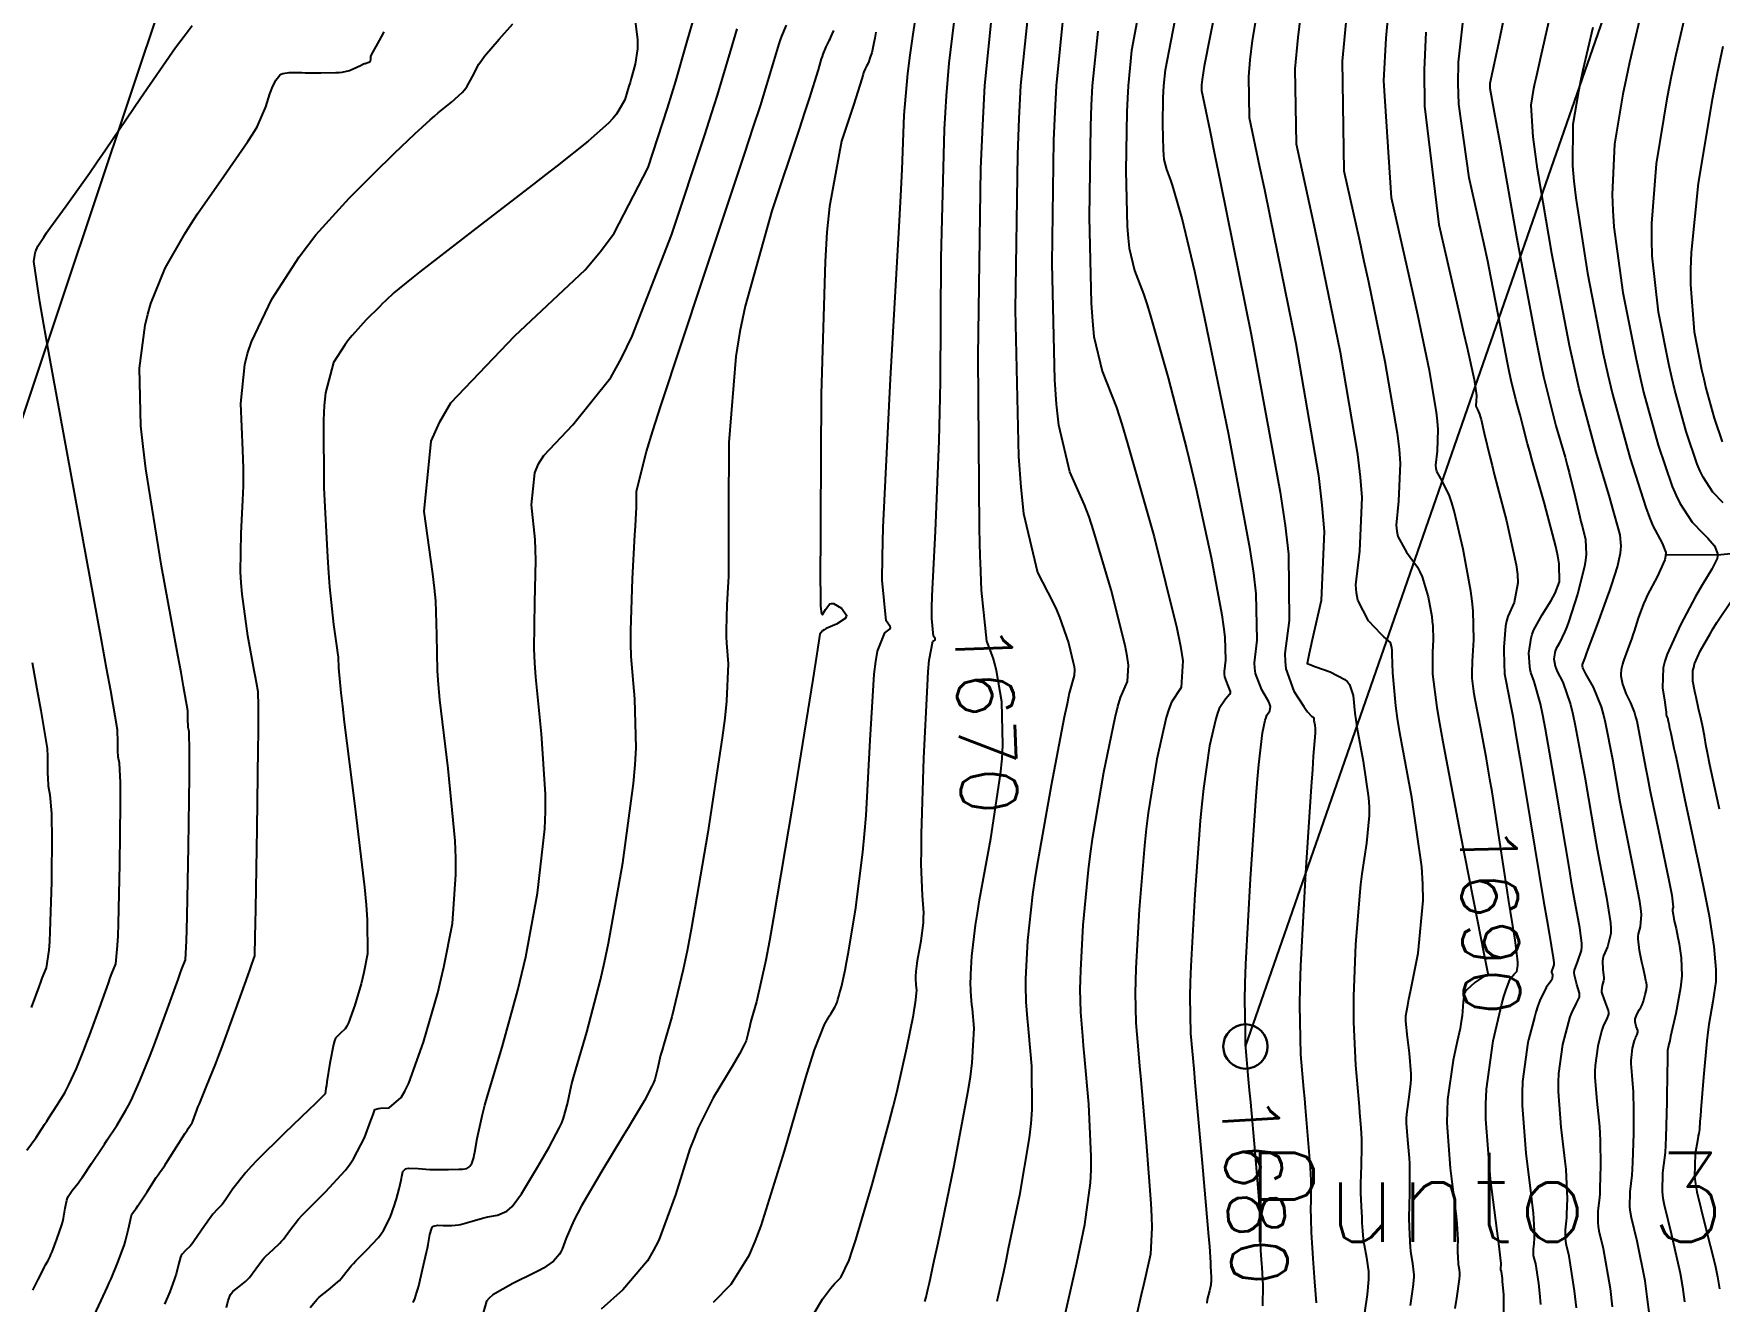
# Model space of a CAD drawing. Header units: metres. Extents: x 837475 to 838479, y 1189012 to 1191015.
# Drawn here: x 837641.9 to 837755.4, y 1189318.2 to 1189403.5 of the extents above; entities that cross this region are included whole.
import ezdxf

# ---------------------------------------------------------------- set-up
doc = ezdxf.new("R2010")
doc.units = ezdxf.units.M
doc.header["$LTSCALE"] = 0.3
for name, color, linetype in [('CORREDORVIA', 70, 'Continuous'), ('COTAS 10', 1, 'Continuous'), ('COTAS INT', 252, 'Continuous'), ('DRENAJE', 5, 'Continuous'), ('VIA2', 121, 'Continuous')]:
    doc.layers.add(name, color=color, linetype=linetype)
doc.layers.add('PTOBLIGADO', color=90, linetype='Continuous', lineweight=30)
doc.layers.add('TEXTPTO', color=90, linetype='Continuous', lineweight=30)
doc.styles.get("Standard").update_dxf_attribs({"font": 'simplex.shx'})

msp = doc.modelspace()

# ---------------------------------------------------------------- linework, layer by layer
at = {"layer": 'CORREDORVIA'}
msp.add_lwpolyline([(837910.67578, 1191000.96488), (838157.033, 1190996.193), (838237.174, 1190821.339), (838237.001, 1190602.875), (838240.0305, 1190437.1985), (838223.5365, 1190366.2715), (838212.196, 1190288.9195), (838227.642, 1189916.876), (838080.482, 1189451.8445), (837860.4834, 1189307.12351), (837593.19071, 1189234.39948), (837744.4868, 1189686.6093), (837750.277, 1189933.973), (837710.4905, 1190057.959), (837731.595, 1190134.414), (837885.383, 1190229.429), (837983.18356, 1190344.11971), (837817.55386, 1190502.18733), (837798.03286, 1190660.16958), (837963.57418, 1190795.98182)], close=True, dxfattribs=at)
at = {"layer": 'COTAS 10'}
for points in [[(837701.9, 1189318.146), (837701.983, 1189318.422), (837702.062, 1189318.736), (837702.087, 1189318.838), (837702.113, 1189318.945), (837702.218, 1189319.386), (837702.54, 1189320.893), (837702.704, 1189321.673), (837702.9, 1189322.61), (837703.875, 1189327.305), (837704.802, 1189332.203), (837704.968, 1189333.268), (837705.093, 1189334.207), (837705.217, 1189336.546), (837705.102, 1189337.85), (837705.076, 1189338.137), (837705.054, 1189338.391), (837704.998, 1189339.039), (837704.985, 1189339.668), (837704.991, 1189339.91), (837705, 1189340.181), (837705.067, 1189341.405), (837705.317, 1189343.48), (837705.443, 1189344.288), (837705.593, 1189345.197), (837706.337, 1189349.324), (837707, 1189353.643), (837707.099, 1189354.675), (837707.16, 1189355.636), (837707.076, 1189358.513), (837706.726, 1189360.609), (837706.621, 1189361.077), (837706.511, 1189361.497), (837706.083, 1189362.61), (837705.717, 1189366.039), (837705.647, 1189367.919), (837705.638, 1189368.31), (837705.59, 1189370.203), (837705.496, 1189381.813), (837705.679, 1189394.436), (837705.797, 1189397.358), (837705.943, 1189400.032), (837706.713, 1189407.62)], [(837740.893, 1189317.386), (837740.898, 1189318.576), (837740.817, 1189319.498), (837740.799, 1189319.685), (837740.782, 1189319.842), (837740.733, 1189320.164), (837740.704, 1189320.279), (837740.699, 1189320.307), (837740.696, 1189320.332), (837740.698, 1189320.409), (837740.707, 1189320.492), (837740.709, 1189320.523), (837740.711, 1189320.556), (837740.715, 1189320.7), (837740.606, 1189321.671), (837740.537, 1189322.224), (837740.452, 1189322.901), (837740.001, 1189326.375), (837739.686, 1189330.408), (837739.685, 1189331.438), (837739.723, 1189332.43), (837740.174, 1189335.699), (837740.775, 1189338.179), (837740.908, 1189338.673), (837741.026, 1189339.084), (837741.33, 1189339.874), (837741.527, 1189340.098), (837741.577, 1189340.152), (837741.625, 1189340.203), (837741.783, 1189340.358), (837741.852, 1189340.762), (837741.844, 1189340.969), (837741.825, 1189341.219), (837741.654, 1189342.467), (837741.348, 1189344.403), (837741.243, 1189345.087), (837741.128, 1189345.835), (837740.639, 1189349.07), (837740.108, 1189352.466), (837739.967, 1189353.316), (837739.829, 1189354.126), (837739.725, 1189354.693), (837739.35, 1189356.726), (837738.978, 1189358.673), (837738.907, 1189359.072), (837738.85, 1189359.41), (837738.758, 1189360.126), (837738.775, 1189360.713), (837738.786, 1189360.971), (837738.8, 1189361.27), (837738.874, 1189362.692), (837738.823, 1189364.659), (837738.758, 1189365.3), (837738.671, 1189365.984), (837738.171, 1189368.804), (837737.559, 1189371.394), (837737.4, 1189371.932), (837737.247, 1189372.393), (837736.735, 1189373.412), (837736.395, 1189374.028), (837736.35, 1189374.235), (837736.327, 1189374.458), (837736.423, 1189375.396), (837736.485, 1189376.863), (837736.44, 1189377.42), (837736.369, 1189378.042), (837735.889, 1189380.835), (837735.098, 1189384.578), (837734.83, 1189385.8), (837734.541, 1189387.102), (837733.323, 1189392.473), (837732.814, 1189400.343), (837732.973, 1189403.22), (837733.262, 1189406.4)], [(837724.674, 1189317.844), (837724.695, 1189319.238), (837724.616, 1189320.423), (837724.598, 1189320.692), (837724.583, 1189320.935), (837724.541, 1189321.599), (837724.52, 1189322.105), (837724.518, 1189322.249), (837724.517, 1189322.394), (837724.527, 1189322.932), (837724.479, 1189324.08), (837724.443, 1189324.61), (837724.396, 1189325.232), (837724.142, 1189328.244), (837723.849, 1189331.551), (837723.778, 1189332.359), (837723.711, 1189333.12), (837723.507, 1189335.481), (837723.49, 1189336.409), (837723.45, 1189338.438), (837723.476, 1189339.575), (837723.52, 1189340.851), (837723.832, 1189346.609), (837724.217, 1189352.168), (837724.308, 1189353.318), (837724.391, 1189354.3), (837724.633, 1189356.44), (837724.83, 1189357.3), (837724.885, 1189357.475), (837724.94, 1189357.623), (837725.139, 1189357.926), (837725.178, 1189358.216), (837725.133, 1189358.355), (837725.063, 1189358.52), (837724.605, 1189359.326), (837724.181, 1189360.43), (837724.132, 1189360.782), (837724.113, 1189361.155), (837724.293, 1189362.669), (837724.228, 1189365.792), (837724.054, 1189367.179), (837723.814, 1189368.793), (837722.385, 1189376.509), (837720.764, 1189384.337), (837720.403, 1189386.021), (837720.079, 1189387.497), (837719.226, 1189391.081), (837718.699, 1189392.935), (837718.581, 1189393.32), (837718.476, 1189393.648), (837718.194, 1189394.368), (837718.032, 1189395.051), (837718.001, 1189395.356), (837717.975, 1189395.711), (837717.935, 1189397.411), (837717.961, 1189399.208), (837717.978, 1189399.624), (837717.999, 1189400.005), (837718.108, 1189401.085), (837718.866, 1189405.033)], [(837641.824, 1189318.894), (837642.178, 1189319.609), (837642.536, 1189320.324), (837642.612, 1189320.471), (837642.678, 1189320.596), (837642.831, 1189320.861), (837642.977, 1189321.161), (837643.039, 1189321.308), (837643.11, 1189321.482), (837643.443, 1189322.341), (837643.768, 1189323.291), (837643.834, 1189323.522), (837643.889, 1189323.74), (837644.003, 1189324.415), (837644.103, 1189324.957), (837644.151, 1189325.091), (837644.206, 1189325.219), (837644.478, 1189325.622), (837644.876, 1189326.117), (837645.012, 1189326.302), (837645.158, 1189326.508), (837645.779, 1189327.425), (837646.458, 1189328.458), (837646.643, 1189328.738), (837646.825, 1189329.014), (837647.468, 1189329.986), (837648.093, 1189331.026), (837648.263, 1189331.345), (837648.433, 1189331.677), (837649.036, 1189332.988), (837649.684, 1189334.586), (837649.882, 1189335.098), (837650.088, 1189335.641), (837650.897, 1189337.855), (837651.604, 1189339.829), (837651.745, 1189340.22), (837651.863, 1189340.544), (837652.091, 1189341.153), (837652.168, 1189342.426), (837652.19, 1189343.169), (837652.214, 1189344.08), (837652.302, 1189348.779), (837652.364, 1189353.496), (837652.37, 1189354.419), (837652.372, 1189355.175), (837652.34, 1189356.521), (837652.291, 1189356.791), (837652.282, 1189356.87), (837652.275, 1189356.949), (837652.266, 1189357.248), (837652.266, 1189357.539), (837652.265, 1189357.613), (837652.263, 1189357.685), (837652.253, 1189357.921), (837651.974, 1189359.547), (837651.803, 1189360.495), (837651.591, 1189361.659), (837650.487, 1189367.659), (837649.425, 1189374.211), (837649.24, 1189375.724), (837649.102, 1189377.105), (837648.997, 1189381.002), (837649.387, 1189383.885), (837649.562, 1189384.627), (837649.765, 1189385.344), (837650.737, 1189387.729), (837652.049, 1189390.034), (837652.466, 1189390.701), (837652.906, 1189391.38), (837654.692, 1189393.935), (837656.305, 1189396.252), (837656.637, 1189396.781), (837656.919, 1189397.261), (837657.523, 1189398.589), (837657.793, 1189399.481), (837657.865, 1189399.687), (837657.935, 1189399.875), (837658.177, 1189400.404), (837658.46, 1189400.733), (837658.555, 1189400.795), (837658.658, 1189400.844), (837659.092, 1189400.916), (837659.711, 1189400.904), (837659.93, 1189400.9), (837660.17, 1189400.897), (837661.209, 1189400.883), (837662.222, 1189400.901), (837662.446, 1189400.917), (837662.644, 1189400.938), (837663.157, 1189401.055), (837663.482, 1189401.196), (837663.563, 1189401.233), (837663.641, 1189401.268), (837663.888, 1189401.386), (837664.099, 1189401.483), (837664.154, 1189401.505), (837664.207, 1189401.525), (837664.386, 1189401.58), (837664.52, 1189401.638), (837664.544, 1189401.66), (837664.563, 1189401.685), (837664.587, 1189401.795), (837664.585, 1189401.918), (837664.588, 1189401.951), (837664.592, 1189401.983), (837664.62, 1189402.091), (837665.158, 1189403.073), (837665.484, 1189403.656)], [(837667.431, 1189318.061), (837667.557, 1189318.307), (837667.694, 1189318.764), (837667.747, 1189318.964), (837667.807, 1189319.197), (837668.076, 1189320.302), (837668.339, 1189321.463), (837668.395, 1189321.73), (837668.445, 1189321.974), (837668.562, 1189322.659), (837668.688, 1189323.078), (837668.743, 1189323.155), (837668.806, 1189323.214), (837669.105, 1189323.285), (837669.465, 1189323.255), (837669.566, 1189323.25), (837669.667, 1189323.246), (837670.04, 1189323.246), (837670.479, 1189323.298), (837670.623, 1189323.328), (837670.776, 1189323.364), (837671.41, 1189323.55), (837672.096, 1189323.751), (837672.282, 1189323.797), (837672.466, 1189323.839), (837673.118, 1189323.955), (837673.756, 1189324.23), (837673.932, 1189324.372), (837674.108, 1189324.542), (837674.742, 1189325.395), (837675.412, 1189326.509), (837675.611, 1189326.844), (837675.816, 1189327.191), (837676.605, 1189328.54), (837677.296, 1189329.854), (837677.439, 1189330.179), (837677.561, 1189330.488), (837677.826, 1189331.46), (837678.105, 1189332.724), (837678.237, 1189333.216), (837678.391, 1189333.769), (837679.143, 1189336.281), (837680.062, 1189339.8), (837680.322, 1189340.989), (837680.584, 1189342.271), (837681.551, 1189347.676), (837682.273, 1189353.029), (837682.381, 1189354.279), (837682.45, 1189355.428), (837682.364, 1189358.737), (837682.129, 1189361.587), (837682.103, 1189362.447), (837682.093, 1189363.338), (837682.201, 1189366.808), (837682.375, 1189369.777), (837682.408, 1189370.35), (837682.434, 1189370.816), (837682.474, 1189371.602), (837682.472, 1189371.824), (837682.473, 1189371.934), (837682.473, 1189372.066), (837682.477, 1189372.719), (837683.161, 1189375.378), (837683.59, 1189376.774), (837684.124, 1189378.457), (837686.917, 1189386.916), (837689.772, 1189395.467), (837690.344, 1189397.207), (837690.822, 1189398.674), (837691.762, 1189401.707), (837692.084, 1189402.838), (837692.174, 1189403.107), (837692.263, 1189403.356), (837692.585, 1189404.094)], [(837746.886, 1189403.934), (837746.214, 1189401.058), (837746.062, 1189400.333), (837745.925, 1189399.641), (837745.553, 1189397.4), (837745.534, 1189394.627), (837745.62, 1189393.599), (837745.745, 1189392.459), (837746.525, 1189387.4), (837747.597, 1189381.958), (837747.906, 1189380.577), (837748.221, 1189379.25), (837749.402, 1189374.908), (837750.474, 1189371.608), (837750.72, 1189370.937), (837750.944, 1189370.372), (837751.568, 1189369.208), (837751.809, 1189368.571), (837751.791, 1189368.338), (837751.736, 1189368.081), (837751.23, 1189366.945), (837750.579, 1189365.728), (837750.432, 1189365.419), (837750.299, 1189365.121), (837749.939, 1189364.148), (837749.669, 1189363.278), (837749.593, 1189363.047), (837749.517, 1189362.819), (837749.235, 1189362.03), (837748.993, 1189361.361), (837748.942, 1189361.209), (837748.898, 1189361.072), (837748.795, 1189360.698), (837748.776, 1189360.377), (837748.784, 1189360.273), (837748.799, 1189360.162), (837748.901, 1189359.709), (837749.069, 1189359.216), (837749.124, 1189359.081), (837749.184, 1189358.946), (837749.435, 1189358.464), (837749.706, 1189357.785), (837749.779, 1189357.525), (837749.852, 1189357.235), (837750.106, 1189355.93), (837750.458, 1189354.016), (837750.592, 1189353.342), (837750.742, 1189352.605), (837751.413, 1189349.425), (837752.023, 1189346.517), (837752.133, 1189345.953), (837752.218, 1189345.492), (837752.315, 1189344.697), (837752.271, 1189344.552), (837752.268, 1189344.502), (837752.267, 1189344.447), (837752.297, 1189344.21), (837752.361, 1189343.9), (837752.383, 1189343.799), (837752.406, 1189343.691), (837752.506, 1189343.247), (837752.625, 1189342.649), (837752.661, 1189342.445), (837752.698, 1189342.223), (837752.841, 1189341.282), (837752.878, 1189340.066), (837752.848, 1189339.672), (837752.8, 1189339.252), (837752.483, 1189337.526), (837752.136, 1189335.995), (837752.07, 1189335.699), (837752.016, 1189335.457), (837751.928, 1189335.044), (837751.919, 1189334.478), (837751.914, 1189334.14), (837751.909, 1189333.723), (837751.882, 1189331.564), (837751.819, 1189329.207), (837751.791, 1189328.666), (837751.757, 1189328.174), (837751.597, 1189326.797), (837751.569, 1189325.527), (837751.62, 1189325.101), (837751.696, 1189324.643), (837752.18, 1189322.721), (837752.778, 1189320.054), (837752.926, 1189319.125), (837753.067, 1189318.115)]]:
    msp.add_lwpolyline(points, dxfattribs=at)
at = {"layer": 'COTAS INT'}
for points in [[(837755.665, 1189371.924), (837754.975, 1189372.646), (837754.317, 1189373.649), (837754.124, 1189374.062), (837753.926, 1189374.533), (837753.173, 1189376.72), (837752.413, 1189379.517), (837752.21, 1189380.372), (837752.011, 1189381.261), (837751.32, 1189384.766), (837750.892, 1189388.571), (837750.858, 1189389.649), (837750.86, 1189390.739), (837751.175, 1189394.766), (837751.924, 1189399.277), (837752.201, 1189400.671), (837752.507, 1189402.129), (837753.86, 1189407.918), (837755.234, 1189413.514), (837755.553, 1189414.849)], [(837687.669, 1189318.095), (837688.861, 1189319.301), (837690.099, 1189321.282), (837690.481, 1189322.178), (837690.879, 1189323.224), (837692.459, 1189328.259), (837693.896, 1189333.228), (837694.205, 1189334.233), (837694.476, 1189335.078), (837695.131, 1189336.789), (837695.484, 1189337.372), (837695.564, 1189337.505), (837695.636, 1189337.625), (837695.834, 1189337.959), (837695.957, 1189338.193), (837695.982, 1189338.251), (837696.004, 1189338.306), (837696.051, 1189338.479), (837696.101, 1189338.704), (837696.124, 1189338.792), (837696.152, 1189338.89), (837696.286, 1189339.338), (837696.528, 1189340.444), (837696.623, 1189340.958), (837696.732, 1189341.562), (837697.226, 1189344.495), (837697.728, 1189348.393), (837697.842, 1189349.606), (837697.945, 1189350.877), (837698.223, 1189355.952), (837698.498, 1189360.378), (837698.599, 1189361.241), (837698.71, 1189361.946), (837699.201, 1189363.182), (837699.555, 1189363.431), (837699.58, 1189363.514), (837699.574, 1189363.603), (837699.29, 1189363.972), (837699.037, 1189366.721), (837699.052, 1189368.309), (837699.102, 1189370.257), (837699.588, 1189380.278), (837700.17, 1189390.521), (837700.281, 1189392.608), (837700.37, 1189394.371), (837700.511, 1189398.031), (837700.763, 1189400.84), (837700.922, 1189402.066), (837701.119, 1189403.486), (837702.155, 1189410.234)], [(837694.369, 1189317.238), (837695.016, 1189318.29), (837695.554, 1189319.013), (837695.689, 1189319.18), (837695.819, 1189319.333), (837696.238, 1189319.764), (837696.795, 1189320.93), (837697.012, 1189321.545), (837697.256, 1189322.288), (837698.362, 1189326.027), (837699.501, 1189330.218), (837699.765, 1189331.245), (837700.007, 1189332.214), (837700.699, 1189335.232), (837701.132, 1189337.432), (837701.211, 1189337.885), (837701.274, 1189338.272), (837701.353, 1189339.105), (837701.323, 1189339.443), (837701.316, 1189339.517), (837701.31, 1189339.583), (837701.296, 1189339.751), (837701.293, 1189339.914), (837701.294, 1189339.977), (837701.296, 1189340.047), (837701.314, 1189340.364), (837701.379, 1189340.902), (837701.411, 1189341.112), (837701.45, 1189341.347), (837701.643, 1189342.417), (837701.801, 1189343.641), (837701.818, 1189343.974), (837701.823, 1189344.305), (837701.743, 1189345.479), (837701.663, 1189347.6), (837701.667, 1189348.528), (837701.684, 1189349.604), (837701.838, 1189354.721), (837702.07, 1189359.63), (837702.135, 1189360.575), (837702.201, 1189361.339), (837702.441, 1189362.603), (837702.594, 1189362.711), (837702.605, 1189362.747), (837702.603, 1189362.785), (837702.48, 1189362.945), (837702.37, 1189364.137), (837702.376, 1189364.825), (837702.398, 1189365.669), (837702.609, 1189370.013), (837702.86, 1189376.096), (837702.908, 1189378.037), (837702.946, 1189380.089), (837703.004, 1189388.427), (837703.221, 1189397.085), (837703.359, 1189399.338), (837703.531, 1189401.53), (837704.434, 1189408.927)], [(837724.952, 1189409.135), (837723.956, 1189403.058), (837723.799, 1189401.756), (837723.693, 1189400.619), (837723.738, 1189397.888), (837724.452, 1189394.547), (837724.768, 1189393.026), (837725.135, 1189391.246), (837726.888, 1189382.664), (837728.419, 1189373.76), (837728.647, 1189371.778), (837728.79, 1189370.005), (837728.597, 1189365.344), (837727.997, 1189362.69), (837727.884, 1189362.182), (837727.793, 1189361.772), (837727.657, 1189361.112), (837727.902, 1189361.012), (837728.052, 1189360.956), (837728.239, 1189360.887), (837729.21, 1189360.535), (837730.18, 1189360.028), (837730.365, 1189359.861), (837730.515, 1189359.682), (837730.754, 1189358.942), (837730.86, 1189357.769), (837730.925, 1189357.317), (837731.006, 1189356.81), (837731.427, 1189354.52), (837731.78, 1189352.063), (837731.818, 1189351.45), (837731.83, 1189350.866), (837731.657, 1189349.002), (837731.336, 1189346.939), (837731.254, 1189346.23), (837731.175, 1189345.461), (837730.918, 1189342.187), (837730.773, 1189338.711), (837730.765, 1189337.815), (837730.771, 1189336.948), (837730.911, 1189334.057), (837731.108, 1189331.764), (837731.15, 1189331.274), (837731.187, 1189330.847), (837731.275, 1189329.829), (837731.31, 1189329.072), (837731.312, 1189328.81), (837731.311, 1189328.526), (837731.283, 1189327.308), (837731.255, 1189326.052), (837731.253, 1189325.743), (837731.255, 1189325.451), (837731.285, 1189324.537), (837731.328, 1189323.796), (837731.337, 1189323.613), (837731.346, 1189323.44), (837731.372, 1189322.896), (837731.426, 1189322.329), (837731.453, 1189322.142), (837731.485, 1189321.942), (837731.647, 1189321.109), (837731.773, 1189320.167), (837731.783, 1189319.898), (837731.783, 1189319.625), (837731.693, 1189318.609), (837731.506, 1189317.371)], [(837708.992, 1189406.313), (837708.354, 1189400.027), (837708.233, 1189397.811), (837708.136, 1189395.39), (837707.984, 1189384.933), (837708.219, 1189375.038), (837708.365, 1189372.973), (837708.546, 1189371.199), (837709.493, 1189367.227), (837710.526, 1189365.245), (837710.762, 1189364.726), (837710.976, 1189364.219), (837711.566, 1189362.498), (837711.898, 1189361.164), (837711.949, 1189360.902), (837711.983, 1189360.687), (837711.958, 1189360.296), (837711.633, 1189359.107), (837711.479, 1189358.388), (837711.296, 1189357.501), (837710.401, 1189352.889), (837709.502, 1189347.811), (837709.317, 1189346.63), (837709.159, 1189345.546), (837708.82, 1189342.446), (837708.704, 1189340.315), (837708.688, 1189339.843), (837708.678, 1189339.422), (837708.699, 1189338.327), (837708.798, 1189337.199), (837708.837, 1189336.757), (837708.881, 1189336.258), (837709.082, 1189333.987), (837709.102, 1189331.052), (837709.031, 1189330.134), (837708.928, 1189329.17), (837708.281, 1189325.309), (837707.521, 1189321.679), (837707.346, 1189320.86), (837707.188, 1189320.123), (837706.743, 1189318.132)], [(837716.652, 1189406.828), (837715.829, 1189402.392), (837715.588, 1189400.01), (837715.542, 1189399.171), (837715.505, 1189398.253), (837715.447, 1189394.291), (837715.536, 1189390.542), (837715.592, 1189389.76), (837715.66, 1189389.088), (837716.019, 1189387.583), (837716.639, 1189385.995), (837716.872, 1189385.271), (837717.132, 1189384.424), (837718.294, 1189380.336), (837719.551, 1189375.503), (837719.871, 1189374.187), (837720.179, 1189372.879), (837721.189, 1189368.234), (837721.902, 1189364.386), (837722.022, 1189363.581), (837722.109, 1189362.889), (837722.141, 1189361.331), (837722.052, 1189360.576), (837722.061, 1189360.39), (837722.085, 1189360.214), (837722.297, 1189359.664), (837722.461, 1189359.222), (837722.456, 1189359.115), (837722.429, 1189359.015), (837722.149, 1189358.708), (837721.726, 1189358.064), (837721.61, 1189357.751), (837721.494, 1189357.38), (837721.075, 1189355.552), (837720.669, 1189352.677), (837720.56, 1189351.646), (837720.453, 1189350.512), (837720.079, 1189345.568), (837719.816, 1189340.717), (837719.779, 1189339.642), (837719.757, 1189338.684), (837719.805, 1189336.192), (837720.013, 1189333.798), (837720.092, 1189332.901), (837720.18, 1189331.903), (837720.575, 1189327.451), (837720.939, 1189323.311), (837721.008, 1189322.51), (837721.064, 1189321.857), (837721.149, 1189320.744), (837721.146, 1189320.607), (837721.146, 1189320.571), (837721.147, 1189320.534), (837721.152, 1189320.406), (837721.163, 1189320.237), (837721.167, 1189320.176), (837721.171, 1189320.107), (837721.191, 1189319.807), (837721.186, 1189319.453), (837721.174, 1189319.351), (837721.158, 1189319.248), (837721.064, 1189318.863), (837720.927, 1189318.266), (837720.884, 1189318.03)], [(837745.791, 1189317.715), (837745.667, 1189318.856), (837745.311, 1189321.187), (837745.1, 1189322.025), (837745.067, 1189322.224), (837745.045, 1189322.41), (837745.057, 1189322.964), (837745.127, 1189323.57), (837745.142, 1189323.788), (837745.154, 1189324.028), (837745.182, 1189325.078), (837745.128, 1189326.539), (837745.089, 1189327.038), (837745.039, 1189327.578), (837744.771, 1189329.871), (837744.583, 1189332.284), (837744.583, 1189332.901), (837744.605, 1189333.494), (837744.875, 1189335.45), (837745.271, 1189336.976), (837745.373, 1189337.299), (837745.471, 1189337.577), (837745.799, 1189338.223), (837745.988, 1189338.638), (837745.999, 1189338.771), (837745.992, 1189338.913), (837745.815, 1189339.49), (837745.648, 1189340.115), (837745.647, 1189340.286), (837745.665, 1189340.457), (837745.893, 1189341.066), (837746.13, 1189341.778), (837746.153, 1189342.014), (837746.159, 1189342.266), (837746.028, 1189343.313), (837745.644, 1189345.353), (837745.49, 1189346.23), (837745.315, 1189347.243), (837744.511, 1189352.031), (837743.701, 1189356.689), (837743.521, 1189357.62), (837743.362, 1189358.396), (837742.948, 1189359.904), (837742.719, 1189360.496), (837742.676, 1189360.694), (837742.641, 1189360.908), (837742.589, 1189361.806), (837742.73, 1189362.809), (837742.817, 1189363.089), (837742.925, 1189363.37), (837743.489, 1189364.393), (837744.094, 1189365.358), (837744.228, 1189365.601), (837744.347, 1189365.835), (837744.655, 1189366.595), (837744.629, 1189367.829), (837744.538, 1189368.362), (837744.411, 1189368.978), (837743.647, 1189371.892), (837742.817, 1189374.782), (837742.647, 1189375.383), (837742.504, 1189375.897), (837742.206, 1189377.035), (837742.051, 1189377.668), (837741.999, 1189377.864), (837741.942, 1189378.069), (837741.703, 1189378.884), (837741.384, 1189380.171), (837741.277, 1189380.673), (837741.162, 1189381.238), (837740.681, 1189383.807), (837740.034, 1189387.154), (837739.814, 1189388.21), (837739.577, 1189389.322), (837738.575, 1189393.807), (837737.875, 1189398.768), (837737.829, 1189400.18), (837737.845, 1189401.61), (837738.437, 1189406.915)], [(837750.373, 1189405.926), (837749.36, 1189401.593), (837749.131, 1189400.502), (837748.925, 1189399.459), (837748.364, 1189396.083), (837748.197, 1189392.683), (837748.239, 1189391.624), (837748.318, 1189390.515), (837748.922, 1189386.083), (837749.804, 1189381.61), (837750.058, 1189380.474), (837750.317, 1189379.383), (837751.288, 1189375.814), (837752.248, 1189373.022), (837752.501, 1189372.421), (837752.747, 1189371.895), (837753.587, 1189370.615), (837754.305, 1189369.888), (837754.475, 1189369.71), (837754.632, 1189369.542), (837755.093, 1189369.022), (837755.297, 1189368.507), (837755.291, 1189368.343), (837755.259, 1189368.17), (837754.917, 1189367.466), (837754.276, 1189366.425), (837754.055, 1189366.039), (837753.814, 1189365.612), (837752.788, 1189363.715), (837751.902, 1189361.74), (837751.751, 1189361.263), (837751.64, 1189360.816), (837751.578, 1189359.456), (837751.742, 1189358.499), (837751.772, 1189358.307), (837751.797, 1189358.145), (837751.836, 1189357.826), (837751.838, 1189357.718), (837751.841, 1189357.691), (837751.844, 1189357.665), (837751.862, 1189357.578), (837751.885, 1189357.506), (837751.891, 1189357.489), (837751.897, 1189357.474), (837751.919, 1189357.428), (837751.94, 1189357.375), (837751.946, 1189357.355), (837751.952, 1189357.332), (837751.971, 1189357.23), (837752.009, 1189357.032), (837752.026, 1189356.949), (837752.046, 1189356.854), (837752.141, 1189356.409), (837752.357, 1189355.402), (837752.453, 1189354.953), (837752.564, 1189354.43), (837753.099, 1189351.924), (837753.675, 1189349.217), (837753.814, 1189348.567), (837753.943, 1189347.96), (837754.332, 1189346.126), (837754.643, 1189344.556), (837754.722, 1189344.116), (837754.799, 1189343.673), (837755.052, 1189342.051), (837755.185, 1189340.487), (837755.185, 1189340.08), (837755.17, 1189339.684), (837754.985, 1189338.349), (837754.712, 1189336.799), (837754.641, 1189336.268), (837754.573, 1189335.693), (837754.343, 1189333.246), (837754.17, 1189331.04), (837754.137, 1189330.617), (837754.111, 1189330.275), (837754.068, 1189329.718), (837754.023, 1189329.45), (837753.995, 1189329.291), (837753.96, 1189329.094), (837753.777, 1189328.075), (837753.744, 1189326.565), (837753.804, 1189326.059), (837753.894, 1189325.515), (837754.469, 1189323.233), (837755.139, 1189320.576), (837755.288, 1189319.797), (837755.423, 1189318.998)], [(837654.869, 1189317.741), (837654.985, 1189318.213), (837655.143, 1189318.616), (837655.213, 1189318.717), (837655.295, 1189318.814), (837655.69, 1189319.126), (837656.153, 1189319.482), (837656.278, 1189319.607), (837656.402, 1189319.743), (837656.84, 1189320.33), (837657.279, 1189320.933), (837657.403, 1189321.079), (837657.529, 1189321.217), (837657.996, 1189321.64), (837658.456, 1189322.056), (837658.577, 1189322.189), (837658.696, 1189322.33), (837659.106, 1189322.903), (837659.719, 1189323.685), (837659.965, 1189323.957), (837660.245, 1189324.254), (837661.534, 1189325.527), (837662.852, 1189326.957), (837663.151, 1189327.351), (837663.421, 1189327.746), (837664.154, 1189329.166), (837664.595, 1189330.318), (837664.68, 1189330.544), (837664.748, 1189330.729), (837664.863, 1189331.061), (837665.017, 1189331.121), (837665.11, 1189331.135), (837665.226, 1189331.148), (837665.827, 1189331.185), (837666.635, 1189331.883), (837666.881, 1189332.312), (837667.136, 1189332.843), (837668.139, 1189335.612), (837669.087, 1189338.927), (837669.307, 1189339.801), (837669.509, 1189340.657), (837670.088, 1189343.593), (837670.321, 1189346.904), (837670.305, 1189347.997), (837670.255, 1189349.166), (837669.784, 1189354.023), (837669.242, 1189358.662), (837669.148, 1189359.693), (837669.077, 1189360.615), (837669.021, 1189363.028), (837668.954, 1189365.336), (837668.876, 1189366.19), (837668.772, 1189367.139), (837668.182, 1189371.342), (837668.657, 1189376.085), (837669.224, 1189377.373), (837669.98, 1189378.651), (837674.285, 1189383.174), (837679.029, 1189387.622), (837680.063, 1189388.852), (837680.975, 1189390.081), (837683.257, 1189394.517), (837684.563, 1189398.502), (837684.86, 1189399.449), (837685.129, 1189400.327), (837685.866, 1189402.929), (837686.42, 1189404.869)], [(837711.269, 1189316.879), (837711.835, 1189319.353), (837711.989, 1189320.048), (837712.142, 1189320.748), (837712.687, 1189323.313), (837713.054, 1189326.137), (837713.095, 1189326.999), (837713.11, 1189327.896), (837712.947, 1189331.429), (837712.66, 1189334.666), (837712.597, 1189335.377), (837712.541, 1189336.007), (837712.401, 1189337.616), (837712.371, 1189339.176), (837712.385, 1189339.776), (837712.408, 1189340.449), (837712.573, 1189343.486), (837712.924, 1189347.202), (837713.065, 1189348.302), (837713.224, 1189349.433), (837713.959, 1189353.776), (837714.726, 1189357.48), (837714.906, 1189358.207), (837715.073, 1189358.806), (837715.557, 1189359.892), (837715.627, 1189360.987), (837715.533, 1189361.591), (837715.389, 1189362.325), (837714.459, 1189366.062), (837713.269, 1189370.073), (837712.961, 1189370.979), (837712.664, 1189371.797), (837711.668, 1189374.012), (837710.917, 1189377.162), (837710.774, 1189378.568), (837710.658, 1189380.206), (837710.472, 1189388.052), (837710.592, 1189396.345), (837710.669, 1189398.264), (837710.765, 1189400.021), (837711.271, 1189405.006)], [(837721.542, 1189405.526), (837720.72, 1189401.327), (837720.575, 1189400.444), (837720.552, 1189400.255), (837720.537, 1189400.09), (837720.543, 1189399.693), (837721.09, 1189397.029), (837721.414, 1189395.435), (837721.815, 1189393.469), (837723.887, 1189383.274), (837725.839, 1189372.642), (837726.163, 1189370.4), (837726.394, 1189368.464), (837726.445, 1189364.006), (837726.152, 1189361.771), (837726.165, 1189361.235), (837726.219, 1189360.736), (837726.758, 1189359.232), (837727.43, 1189358.203), (837727.568, 1189358.004), (837727.686, 1189357.84), (837727.94, 1189357.558), (837728.036, 1189357.507), (837728.054, 1189357.491), (837728.069, 1189357.473), (837728.093, 1189357.4), (837728.103, 1189357.283), (837728.11, 1189357.239), (837728.118, 1189357.188), (837728.159, 1189356.961), (837728.194, 1189356.718), (837728.198, 1189356.657), (837728.199, 1189356.599), (837728.182, 1189356.415), (837728.064, 1189354.871), (837728.001, 1189353.956), (837727.925, 1189352.83), (837727.544, 1189347.005), (837727.209, 1189340.746), (837727.163, 1189339.347), (837727.136, 1189338.093), (837727.209, 1189334.769), (837727.409, 1189332.442), (837727.464, 1189331.817), (837727.518, 1189331.199), (837727.708, 1189329.036), (837727.853, 1189327.152), (837727.877, 1189326.71), (837727.895, 1189326.303), (837727.905, 1189325.12), (837727.888, 1189324.181), (837727.89, 1189323.927), (837727.894, 1189323.676), (837727.929, 1189322.792), (837727.994, 1189321.755), (837728.017, 1189321.408), (837728.041, 1189321.034), (837728.146, 1189319.465), (837728.249, 1189318.042)], [(837734.605, 1189317.871), (837734.792, 1189319.128), (837734.849, 1189319.765), (837734.849, 1189319.936), (837734.843, 1189320.105), (837734.764, 1189320.695), (837734.657, 1189321.347), (837734.634, 1189321.554), (837734.612, 1189321.772), (837734.557, 1189322.659), (837734.534, 1189323.709), (837734.534, 1189324.031), (837734.536, 1189324.366), (837734.565, 1189325.691), (837734.572, 1189327.061), (837734.559, 1189327.425), (837734.541, 1189327.782), (837734.424, 1189329.016), (837734.341, 1189330.158), (837734.344, 1189330.457), (837734.358, 1189330.748), (837734.501, 1189331.736), (837734.64, 1189332.788), (837734.651, 1189333.119), (837734.65, 1189333.467), (837734.547, 1189334.871), (837734.399, 1189336.122), (837734.37, 1189336.374), (837734.345, 1189336.586), (837734.299, 1189337.009), (837734.29, 1189337.16), (837734.289, 1189337.2), (837734.288, 1189337.238), (837734.292, 1189337.369), (837734.426, 1189338.091), (837734.507, 1189338.503), (837734.608, 1189339.006), (837735.132, 1189341.589), (837735.46, 1189345.133), (837735.437, 1189346.242), (837735.365, 1189347.407), (837734.694, 1189352.079), (837733.894, 1189356.431), (837733.741, 1189357.395), (837733.617, 1189358.254), (837733.416, 1189360.485), (837733.386, 1189361.738), (837733.371, 1189361.981), (837733.353, 1189362.178), (837733.261, 1189362.514), (837732.966, 1189362.764), (837732.821, 1189362.907), (837732.647, 1189363.083), (837731.788, 1189363.985), (837731.065, 1189365.381), (837730.977, 1189365.868), (837730.937, 1189366.398), (837731.201, 1189368.674), (837731.353, 1189372.283), (837731.244, 1189373.653), (837731.068, 1189375.185), (837729.888, 1189382.054), (837728.456, 1189389.024), (837728.122, 1189390.617), (837727.815, 1189392.066), (837726.933, 1189396.083), (837726.849, 1189401.148), (837727.045, 1189403.257), (837727.337, 1189405.672)], [(837730.292, 1189404.757), (837730.005, 1189401.677), (837730.128, 1189394.278), (837731.178, 1189389.584), (837731.476, 1189388.209), (837731.777, 1189386.801), (837732.889, 1189381.445), (837733.719, 1189376.613), (837733.842, 1189375.537), (837733.919, 1189374.573), (837733.812, 1189372.035), (837733.646, 1189370.413), (837733.686, 1189370.028), (837733.763, 1189369.669), (837734.351, 1189368.603), (837735.079, 1189367.601), (837735.244, 1189367.284), (837735.394, 1189366.95), (837735.802, 1189365.597), (837736.039, 1189364.261), (837736.08, 1189363.937), (837736.111, 1189363.633), (837736.135, 1189362.702), (837736.101, 1189361.861), (837736.095, 1189361.614), (837736.09, 1189361.361), (837736.086, 1189360.396), (837736.376, 1189358.142), (837736.556, 1189357.077), (837736.78, 1189355.82), (837737.008, 1189354.629), (837737.952, 1189349.685), (837739.123, 1189343.742), (837739.527, 1189341.691), (837739.816, 1189340.225), (837739.818, 1189340.204), (837739.818, 1189340.196), (837739.816, 1189340.19), (837739.68, 1189340.1), (837739.595, 1189340.044), (837739.49, 1189339.974), (837738.94, 1189339.61), (837738.403, 1189339.137), (837738.306, 1189338.999), (837738.232, 1189338.858), (837738.152, 1189338.323), (837738.091, 1189337.383), (837738.03, 1189336.988), (837737.949, 1189336.533), (837737.76, 1189335.642), (837737.495, 1189334.401), (837737.111, 1189331.752), (837737.073, 1189330.972), (837737.066, 1189330.171), (837737.289, 1189327.111), (837737.622, 1189324.431), (837737.684, 1189323.871), (837737.733, 1189323.389), (837737.8, 1189322.304), (837737.788, 1189321.767), (837737.788, 1189321.501), (837737.797, 1189321.076), (837737.819, 1189320.717), (837737.828, 1189320.629), (837737.837, 1189320.545), (837737.88, 1189320.281), (837737.912, 1189320.042), (837737.915, 1189319.974), (837737.915, 1189319.905), (837737.892, 1189319.647), (837737.705, 1189318.37), (837737.601, 1189317.658)], [(837740.992, 1189405.031), (837740.599, 1189403.18), (837739.962, 1189400.169), (837739.947, 1189400.039), (837739.947, 1189400.004), (837739.948, 1189399.97), (837739.965, 1189399.849), (837740.257, 1189398.244), (837740.432, 1189397.273), (837740.647, 1189396.075), (837741.762, 1189389.849), (837743.007, 1189383.203), (837743.304, 1189381.74), (837743.58, 1189380.441), (837744.405, 1189377.112), (837745.024, 1189375.003), (837745.171, 1189374.473), (837745.307, 1189373.966), (837745.707, 1189372.329), (837746.015, 1189370.987), (837746.092, 1189370.666), (837746.166, 1189370.367), (837746.407, 1189369.468), (837746.455, 1189368.442), (837746.408, 1189368.062), (837746.335, 1189367.64), (837745.852, 1189365.771), (837745.269, 1189363.966), (837745.133, 1189363.585), (837745.007, 1189363.255), (837744.644, 1189362.491), (837744.409, 1189362.064), (837744.364, 1189361.947), (837744.328, 1189361.83), (837744.269, 1189361.412), (837744.36, 1189360.918), (837744.418, 1189360.754), (837744.49, 1189360.578), (837744.869, 1189359.841), (837745.387, 1189358.347), (837745.547, 1189357.693), (837745.714, 1189356.935), (837746.376, 1189353.331), (837747.029, 1189349.501), (837747.191, 1189348.601), (837747.343, 1189347.77), (837747.823, 1189345.351), (837748.092, 1189343.645), (837748.111, 1189343.266), (837748.106, 1189342.926), (837747.89, 1189342.032), (837747.614, 1189341.41), (837747.571, 1189341.241), (837747.543, 1189341.074), (837747.563, 1189340.484), (837747.627, 1189339.967), (837747.628, 1189339.846), (837747.62, 1189339.735), (837747.529, 1189339.415), (837747.472, 1189339.084), (837747.487, 1189338.967), (837747.515, 1189338.839), (837747.724, 1189338.281), (837747.921, 1189337.727), (837747.941, 1189337.6), (837747.946, 1189337.485), (837747.84, 1189337.168), (837747.622, 1189336.739), (837747.556, 1189336.554), (837747.489, 1189336.34), (837747.226, 1189335.326), (837747.047, 1189334.026), (837747.032, 1189333.632), (837747.032, 1189333.222), (837747.157, 1189331.619), (837747.332, 1189329.916), (837747.364, 1189329.445), (837747.389, 1189328.973), (837747.416, 1189327.267), (837747.376, 1189325.765), (837747.358, 1189325.421), (837747.337, 1189325.109), (837747.237, 1189324.242), (837747.22, 1189323.449), (837747.252, 1189323.183), (837747.299, 1189322.897), (837747.601, 1189321.698), (837748.057, 1189319.008), (837748.202, 1189317.782)], [(837750.711, 1189317.231), (837750.564, 1189318.454), (837750.418, 1189319.531), (837749.89, 1189322.21), (837749.497, 1189323.77), (837749.436, 1189324.142), (837749.395, 1189324.488), (837749.417, 1189325.52), (837749.547, 1189326.647), (837749.575, 1189327.054), (837749.598, 1189327.501), (837749.65, 1189329.456), (837749.649, 1189331.407), (837749.64, 1189331.851), (837749.626, 1189332.255), (837749.542, 1189333.367), (837749.48, 1189334.161), (837749.48, 1189334.363), (837749.488, 1189334.559), (837749.576, 1189335.202), (837749.706, 1189335.704), (837749.74, 1189335.81), (837749.772, 1189335.901), (837749.88, 1189336.114), (837749.933, 1189336.271), (837749.93, 1189336.327), (837749.92, 1189336.39), (837749.823, 1189336.664), (837749.743, 1189336.983), (837749.744, 1189337.074), (837749.755, 1189337.165), (837749.88, 1189337.504), (837750.047, 1189337.807), (837750.085, 1189337.875), (837750.119, 1189337.938), (837750.213, 1189338.108), (837750.289, 1189338.293), (837750.312, 1189338.364), (837750.336, 1189338.444), (837750.428, 1189338.804), (837750.503, 1189339.155), (837750.516, 1189339.23), (837750.526, 1189339.294), (837750.534, 1189339.445), (837750.504, 1189339.6), (837750.49, 1189339.667), (837750.473, 1189339.745), (837750.389, 1189340.115), (837750.275, 1189340.638), (837750.238, 1189340.812), (837750.2, 1189340.999), (837750.042, 1189341.782), (837749.947, 1189342.551), (837749.947, 1189342.73), (837749.96, 1189342.894), (837750.103, 1189343.365), (837750.162, 1189344.209), (837750.122, 1189344.609), (837750.057, 1189345.081), (837749.618, 1189347.388), (837749.042, 1189350.188), (837748.891, 1189350.971), (837748.744, 1189351.758), (837748.241, 1189354.63), (837747.752, 1189357.138), (837747.613, 1189357.696), (837747.472, 1189358.195), (837746.95, 1189359.501), (837746.516, 1189360.261), (837746.431, 1189360.416), (837746.36, 1189360.546), (837746.231, 1189360.815), (837746.208, 1189360.915), (837746.205, 1189360.94), (837746.203, 1189360.963), (837746.207, 1189361.034), (837746.369, 1189361.487), (837746.466, 1189361.75), (837746.586, 1189362.074), (837747.208, 1189363.741), (837747.885, 1189365.587), (837748.039, 1189366.023), (837748.179, 1189366.427), (837748.563, 1189367.615), (837748.765, 1189368.539), (837748.79, 1189368.777), (837748.801, 1189369.007), (837748.731, 1189369.771), (837748.386, 1189371.059), (837748.224, 1189371.619), (837748.034, 1189372.267), (837747.108, 1189375.341), (837745.973, 1189379.612), (837745.652, 1189381.014), (837745.327, 1189382.512), (837744.127, 1189388.716), (837743.171, 1189394.403), (837743.001, 1189395.574), (837742.871, 1189396.571), (837742.741, 1189398.716), (837742.925, 1189399.823), (837742.993, 1189400.165), (837743.068, 1189400.522), (837743.4, 1189401.942), (837744.206, 1189405.521)], [(837641.425, 1189328.328), (837642.032, 1189329.191), (837642.599, 1189330.053), (837642.753, 1189330.286), (837642.905, 1189330.517), (837643.442, 1189331.328), (837643.963, 1189332.196), (837644.106, 1189332.462), (837644.247, 1189332.74), (837644.75, 1189333.834), (837645.291, 1189335.167), (837645.456, 1189335.595), (837645.628, 1189336.048), (837646.304, 1189337.896), (837646.909, 1189339.579), (837647.037, 1189339.929), (837647.148, 1189340.228), (837647.403, 1189340.887), (837647.532, 1189342.113), (837647.563, 1189342.77), (837647.593, 1189343.565), (837647.683, 1189347.581), (837647.726, 1189351.616), (837647.726, 1189352.422), (837647.72, 1189353.093), (837647.655, 1189354.393), (837647.576, 1189354.829), (837647.561, 1189354.955), (837647.55, 1189355.083), (837647.535, 1189355.565), (837647.536, 1189356.033), (837647.534, 1189356.153), (837647.532, 1189356.268), (837647.515, 1189356.649), (837647.065, 1189359.27), (837646.789, 1189360.798), (837646.448, 1189362.673), (837644.668, 1189372.343), (837642.899, 1189382.034), (837642.564, 1189383.923), (837642.297, 1189385.468), (837641.889, 1189388.178), (837641.949, 1189388.618), (837641.976, 1189388.731), (837642.006, 1189388.841), (837642.155, 1189389.204), (837642.556, 1189389.829), (837642.746, 1189390.103), (837642.97, 1189390.42), (837644.066, 1189391.931), (837645.637, 1189394.134), (837646.16, 1189394.888), (837646.722, 1189395.704), (837649.07, 1189399.172), (837651.439, 1189402.583), (837652.015, 1189403.363), (837652.555, 1189404.072)], [(837645.939, 1189317.201), (837646.42, 1189318.203), (837646.846, 1189319.121), (837646.966, 1189319.39), (837647.086, 1189319.665), (837647.526, 1189320.711), (837647.91, 1189321.729), (837647.995, 1189321.986), (837648.071, 1189322.233), (837648.269, 1189323.038), (837648.387, 1189323.635), (837648.413, 1189323.75), (837648.436, 1189323.845), (837648.495, 1189324.008), (837648.677, 1189324.257), (837648.777, 1189324.405), (837648.898, 1189324.587), (837649.518, 1189325.532), (837650.137, 1189326.478), (837650.257, 1189326.66), (837650.356, 1189326.808), (837650.531, 1189327.057), (837650.699, 1189327.301), (837650.793, 1189327.446), (837650.908, 1189327.625), (837651.496, 1189328.55), (837652.089, 1189329.48), (837652.207, 1189329.663), (837652.304, 1189329.812), (837652.49, 1189330.078), (837652.553, 1189330.178), (837652.572, 1189330.223), (837652.593, 1189330.275), (837652.677, 1189330.524), (837652.858, 1189331.017), (837652.941, 1189331.223), (837653.037, 1189331.459), (837653.501, 1189332.563), (837654.143, 1189334.16), (837654.352, 1189334.707), (837654.575, 1189335.299), (837655.49, 1189337.815), (837656.298, 1189340.078), (837656.453, 1189340.511), (837656.578, 1189340.86), (837656.778, 1189341.42), (837656.803, 1189342.739), (837656.817, 1189343.567), (837656.834, 1189344.595), (837656.92, 1189349.977), (837657.001, 1189355.377), (837657.014, 1189356.416), (837657.024, 1189357.258), (837657.025, 1189358.649), (837657.006, 1189358.754), (837657.002, 1189358.784), (837657, 1189358.815), (837656.996, 1189358.931), (837656.996, 1189359.073), (837656.995, 1189359.101), (837656.991, 1189359.193), (837656.883, 1189359.824), (837656.816, 1189360.192), (837656.734, 1189360.644), (837656.305, 1189362.974), (837655.911, 1189365.784), (837655.85, 1189366.538), (837655.81, 1189367.282), (837655.842, 1189369.884), (837655.971, 1189372.097), (837655.992, 1189372.596), (837656.008, 1189373.046), (837656.011, 1189374.26), (837655.962, 1189375.473), (837655.833, 1189378.628), (837656.088, 1189381.241), (837656.285, 1189381.995), (837656.537, 1189382.763), (837657.906, 1189385.644), (837659.756, 1189388.493), (837660.311, 1189389.239), (837660.886, 1189389.968), (837663.118, 1189392.446), (837665.229, 1189394.546), (837665.727, 1189395.035), (837666.187, 1189395.485), (837667.538, 1189396.776), (837668.592, 1189397.731), (837668.865, 1189397.968), (837669.13, 1189398.194), (837670.019, 1189398.911), (837670.743, 1189399.566), (837670.904, 1189399.752), (837671.048, 1189399.941), (837671.424, 1189400.641), (837671.86, 1189401.462), (837672.042, 1189401.727), (837672.25, 1189402.009), (837673.222, 1189403.162), (837674.142, 1189404.177)], [(837682.391, 1189404.358), (837682.542, 1189403.136), (837682.549, 1189402.818), (837682.541, 1189402.509), (837682.387, 1189401.467), (837682.125, 1189400.503), (837682.049, 1189400.242), (837681.972, 1189399.985), (837681.683, 1189399.079), (837681.127, 1189398.112), (837680.881, 1189397.815), (837680.595, 1189397.505), (837679.234, 1189396.284), (837677.131, 1189394.624), (837676.379, 1189394.038), (837675.552, 1189393.398), (837671.951, 1189390.628), (837668.575, 1189388.028), (837667.891, 1189387.494), (837667.315, 1189387.041), (837666.14, 1189386.079), (837665.57, 1189385.534), (837665.376, 1189385.344), (837665.166, 1189385.138), (837664.275, 1189384.252), (837663.333, 1189383.206), (837663.091, 1189382.899), (837662.856, 1189382.584), (837662.076, 1189381.382), (837661.533, 1189379.325), (837661.448, 1189378.471), (837661.392, 1189377.494), (837661.426, 1189372.936), (837661.659, 1189368.264), (837661.729, 1189367.214), (837661.801, 1189366.27), (837662.077, 1189363.74), (837662.304, 1189362.17), (837662.346, 1189361.832), (837662.377, 1189361.535), (837662.412, 1189360.81), (837662.562, 1189359.132), (837662.666, 1189358.234), (837662.796, 1189357.149), (837663.494, 1189351.667), (837664.158, 1189346.035), (837664.267, 1189344.856), (837664.345, 1189343.842), (837664.356, 1189341.551), (837664.106, 1189340.284), (837664.019, 1189339.914), (837663.924, 1189339.537), (837663.515, 1189338.105), (837663.081, 1189336.909), (837662.971, 1189336.68), (837662.865, 1189336.495), (837662.516, 1189336.194), (837662.213, 1189335.878), (837662.136, 1189335.683), (837662.062, 1189335.442), (837661.817, 1189334.186), (837661.631, 1189332.92), (837661.594, 1189332.673), (837661.562, 1189332.472), (837661.499, 1189332.117), (837661.062, 1189331.671), (837660.795, 1189331.411), (837660.464, 1189331.092), (837658.742, 1189329.447), (837656.915, 1189327.641), (837656.518, 1189327.221), (837656.169, 1189326.835), (837655.301, 1189325.726), (837654.802, 1189324.977), (837654.685, 1189324.818), (837654.577, 1189324.678), (837654.264, 1189324.349), (837653.943, 1189324.013), (837653.83, 1189323.87), (837653.708, 1189323.705), (837653.179, 1189322.931), (837652.65, 1189322.165), (837652.527, 1189322.006), (837652.415, 1189321.869), (837652.093, 1189321.567), (837651.866, 1189321.33), (837651.813, 1189321.234), (837651.765, 1189321.125), (837651.627, 1189320.626), (837651.47, 1189319.987), (837651.41, 1189319.791), (837651.342, 1189319.587), (837651.037, 1189318.779), (837650.688, 1189317.949)], [(837660.501, 1189317.729), (837660.85, 1189318.16), (837660.976, 1189318.289), (837661.116, 1189318.421), (837661.728, 1189318.931), (837662.334, 1189319.433), (837662.469, 1189319.56), (837662.591, 1189319.682), (837662.912, 1189320.079), (837663.268, 1189320.534), (837663.412, 1189320.693), (837663.575, 1189320.866), (837664.326, 1189321.608), (837665.097, 1189322.45), (837665.274, 1189322.687), (837665.434, 1189322.924), (837665.877, 1189323.793), (837666.179, 1189324.625), (837666.249, 1189324.838), (837666.314, 1189325.045), (837666.502, 1189325.733), (837666.631, 1189326.3), (837666.659, 1189326.431), (837666.683, 1189326.55), (837666.74, 1189326.884), (837666.919, 1189327.076), (837667.02, 1189327.105), (837667.144, 1189327.123), (837667.774, 1189327.103), (837668.559, 1189327.035), (837668.779, 1189327.024), (837669.001, 1189327.016), (837669.814, 1189327.016), (837670.502, 1189327.042), (837670.646, 1189327.05), (837670.768, 1189327.06), (837671.041, 1189327.101), (837671.177, 1189327.18), (837671.214, 1189327.214), (837671.251, 1189327.253), (837671.38, 1189327.438), (837671.514, 1189327.829), (837671.554, 1189327.998), (837671.595, 1189328.194), (837671.751, 1189329.12), (837672.107, 1189330.73), (837672.274, 1189331.357), (837672.471, 1189332.062), (837673.429, 1189335.262), (837674.496, 1189339.11), (837674.761, 1189340.224), (837675.014, 1189341.359), (837675.819, 1189345.634), (837676.297, 1189349.967), (837676.343, 1189351.138), (837676.352, 1189352.297), (837676.074, 1189356.38), (837675.689, 1189360.175), (837675.63, 1189361.152), (837675.592, 1189362.098), (837675.63, 1189365.246), (837675.703, 1189368.041), (837675.687, 1189368.762), (837675.656, 1189369.461), (837675.413, 1189371.799), (837675.629, 1189373.957), (837675.887, 1189374.543), (837676.231, 1189375.124), (837678.189, 1189377.183), (837680.741, 1189380.373), (837681.458, 1189381.669), (837682.181, 1189383.143), (837684.83, 1189389.954), (837687.073, 1189396.702), (837687.538, 1189398.137), (837687.936, 1189399.383), (837688.814, 1189402.318), (837689.252, 1189403.854)], [(837695.751, 1189403.74), (837695.554, 1189403.279), (837695.498, 1189403.158), (837695.442, 1189403.039), (837695.238, 1189402.629), (837695.031, 1189402.155), (837694.974, 1189401.995), (837694.916, 1189401.823), (837694.709, 1189401.096), (837694.106, 1189399.149), (837693.799, 1189398.206), (837693.431, 1189397.089), (837691.598, 1189391.597), (837689.797, 1189385.169), (837689.45, 1189383.461), (837689.169, 1189381.784), (837688.7, 1189375.988), (837688.673, 1189371.375), (837688.67, 1189370.444), (837688.669, 1189369.664), (837688.68, 1189368.096), (837688.678, 1189367.271), (837688.669, 1189366.959), (837688.655, 1189366.611), (837688.574, 1189365.049), (837688.522, 1189363.348), (837688.526, 1189362.912), (837688.539, 1189362.49), (837688.654, 1189361.093), (837688.547, 1189358.558), (837688.419, 1189357.42), (837688.249, 1189356.092), (837687.283, 1189349.717), (837686.154, 1189343.183), (837685.882, 1189341.754), (837685.628, 1189340.49), (837684.857, 1189337.3), (837684.311, 1189335.476), (837684.199, 1189335.074), (837684.104, 1189334.717), (837683.901, 1189333.8), (837683.709, 1189333.094), (837683.62, 1189332.87), (837683.516, 1189332.634), (837683.015, 1189331.68), (837682.21, 1189330.319), (837681.915, 1189329.827), (837681.588, 1189329.284), (837680.149, 1189326.909), (837678.782, 1189324.573), (837678.501, 1189324.055), (837678.262, 1189323.594), (837677.753, 1189322.398), (837677.48, 1189321.654), (837677.39, 1189321.479), (837677.293, 1189321.317), (837676.895, 1189320.842), (837676.207, 1189320.378), (837675.929, 1189320.223), (837675.612, 1189320.056), (837674.152, 1189319.358), (837672.806, 1189318.582), (837672.561, 1189318.367), (837672.372, 1189318.151), (837672.152, 1189317.37)], [(837698.593, 1189403.628), (837698.524, 1189403.23), (837698.464, 1189402.897), (837698.327, 1189402.234), (837698.248, 1189401.999), (837698.226, 1189401.936), (837698.203, 1189401.874), (837698.118, 1189401.656), (837698.031, 1189401.452), (837697.981, 1189401.346), (837697.891, 1189401.164), (837697.799, 1189400.955), (837697.774, 1189400.884), (837697.748, 1189400.807), (837697.657, 1189400.486), (837697.389, 1189399.623), (837697.254, 1189399.205), (837697.091, 1189398.711), (837696.279, 1189396.279), (837695.47, 1189391.881), (837695.31, 1189390.148), (837695.176, 1189388.19), (837694.924, 1189379.256), (837694.871, 1189370.743), (837694.864, 1189369.05), (837694.86, 1189367.646), (837694.871, 1189364.974), (837694.941, 1189364.455), (837694.974, 1189364.408), (837695.013, 1189364.403), (837695.204, 1189364.733), (837695.509, 1189365.116), (837695.621, 1189365.145), (837695.744, 1189365.14), (837696.287, 1189364.842), (837696.614, 1189364.362), (837696.601, 1189364.242), (837696.543, 1189364.128), (837695.96, 1189363.762), (837695.254, 1189363.457), (837695.118, 1189363.381), (837695.009, 1189363.309), (837694.831, 1189363.08), (837694.539, 1189361.166), (837694.358, 1189360.032), (837694.133, 1189358.635), (837692.957, 1189351.409), (837691.703, 1189343.966), (837691.429, 1189342.432), (837691.186, 1189341.127), (837690.571, 1189338.319), (837690.232, 1189337.183), (837690.162, 1189336.933), (837690.102, 1189336.711), (837689.976, 1189336.139), (837689.856, 1189335.7), (837689.801, 1189335.561), (837689.737, 1189335.414), (837689.424, 1189334.82), (837688.923, 1189333.972), (837688.739, 1189333.666), (837688.536, 1189333.328), (837687.64, 1189331.849), (837686.629, 1189329.825), (837686.353, 1189329.144), (837686.079, 1189328.411), (837685.106, 1189325.328), (837683.978, 1189322.261), (837683.607, 1189321.538), (837683.21, 1189320.87), (837681.565, 1189318.911), (837680.099, 1189317.617)], [(837713.55, 1189403.699), (837713.176, 1189400.016), (837713.105, 1189398.718), (837713.048, 1189397.299), (837712.96, 1189391.172), (837713.097, 1189385.374), (837713.183, 1189384.164), (837713.289, 1189383.125), (837713.844, 1189380.798), (837714.801, 1189378.348), (837715.161, 1189377.232), (837715.562, 1189375.926), (837717.352, 1189369.626), (837718.881, 1189363.486), (837719.117, 1189362.279), (837719.272, 1189361.287), (837719.156, 1189359.489), (837718.512, 1189358.505), (837718.334, 1189358.026), (837718.156, 1189357.459), (837717.517, 1189354.664), (837716.947, 1189351.055), (837716.812, 1189349.974), (837716.688, 1189348.857), (837716.326, 1189344.527), (837716.112, 1189340.583), (837716.082, 1189339.709), (837716.064, 1189338.93), (837716.103, 1189336.904), (837716.285, 1189334.815), (837716.357, 1189333.997), (837716.439, 1189333.073), (837716.811, 1189328.87), (837717.118, 1189324.741), (837717.159, 1189323.864), (837717.179, 1189323.103), (837717.092, 1189321.317), (837716.763, 1189319.817), (837716.631, 1189319.236), (837716.482, 1189318.583), (837715.795, 1189315.625)], [(837735.641, 1189403.626), (837735.543, 1189401.082), (837735.555, 1189398.64), (837736.518, 1189390.668), (837737.904, 1189384.62), (837738.184, 1189383.391), (837738.419, 1189382.356), (837738.89, 1189380.226), (837739.019, 1189379.471), (837739.039, 1189379.303), (837739.051, 1189379.153), (837739.034, 1189378.757), (837739.008, 1189378.503), (837739.014, 1189378.443), (837739.026, 1189378.387), (837739.118, 1189378.221), (837739.268, 1189377.892), (837739.316, 1189377.733), (837739.368, 1189377.546), (837739.579, 1189376.625), (837739.951, 1189375.043), (837740.103, 1189374.439), (837740.277, 1189373.763), (837741.083, 1189370.72), (837741.739, 1189367.74), (837741.818, 1189367.103), (837741.852, 1189366.548), (837741.605, 1189365.224), (837741.171, 1189364.279), (837741.087, 1189363.963), (837741.02, 1189363.623), (837740.909, 1189362.2), (837740.923, 1189360.898), (837740.934, 1189360.635), (837740.949, 1189360.414), (837741.028, 1189359.966), (837741.336, 1189358.446), (837741.496, 1189357.548), (837741.687, 1189356.443), (837741.972, 1189354.747), (837742.646, 1189350.731), (837742.674, 1189350.568), (837743.6, 1189344.986), (837743.789, 1189343.86), (837743.944, 1189342.935), (837744.233, 1189341.276), (837744.272, 1189340.963), (837744.27, 1189340.888), (837744.263, 1189340.818), (837744.193, 1189340.606), (837744.125, 1189340.424), (837744.119, 1189340.373), (837744.12, 1189340.322), (837744.169, 1189340.136), (837744.16, 1189339.89), (837744.123, 1189339.801), (837744.071, 1189339.704), (837743.759, 1189339.278), (837743.32, 1189338.416), (837743.189, 1189338.043), (837743.053, 1189337.613), (837742.986, 1189337.353), (837742.572, 1189335.756), (837742.525, 1189335.575), (837742.164, 1189332.962), (837742.134, 1189332.169), (837742.134, 1189331.346), (837742.386, 1189328.123), (837742.745, 1189325.239), (837742.813, 1189324.631), (837742.867, 1189324.105), (837742.948, 1189322.889), (837742.933, 1189322.292), (837742.926, 1189322.155), (837742.917, 1189322.031), (837742.877, 1189321.687), (837742.871, 1189321.371), (837742.883, 1189321.266), (837742.902, 1189321.152), (837743.022, 1189320.675), (837743.224, 1189319.349), (837743.295, 1189318.7), (837743.372, 1189317.929)], [(837755.653, 1189402.664), (837755.27, 1189400.84), (837754.924, 1189399.095), (837753.987, 1189393.45), (837753.523, 1189388.795), (837753.477, 1189387.674), (837753.465, 1189386.627), (837753.718, 1189383.45), (837754.218, 1189380.913), (837754.362, 1189380.269), (837754.509, 1189379.65), (837755.059, 1189377.626), (837755.604, 1189376.043)], [(837755.415, 1189351.297), (837755.109, 1189352.737), (837754.783, 1189354.273), (837754.615, 1189355.091), (837754.573, 1189355.306), (837754.533, 1189355.515), (837754.406, 1189356.231), (837754.277, 1189356.93), (837754.237, 1189357.129), (837754.194, 1189357.331), (837754.02, 1189358.083), (837753.846, 1189358.83), (837753.803, 1189359.029), (837753.762, 1189359.225), (837753.632, 1189359.905), (837753.64, 1189360.626), (837753.686, 1189360.847), (837753.751, 1189361.077), (837754.143, 1189361.988), (837754.786, 1189363.11), (837755.01, 1189363.473), (837755.253, 1189363.859), (837756.297, 1189365.445)], [(837641.771, 1189361.169), (837642.09, 1189359.4), (837642.349, 1189357.95), (837642.777, 1189355.378), (837642.8, 1189354.852), (837642.803, 1189354.693), (837642.806, 1189354.528), (837642.805, 1189353.882), (837642.825, 1189353.217), (837642.841, 1189353.04), (837642.861, 1189352.867), (837642.97, 1189352.266), (837643.069, 1189351.01), (837643.082, 1189350.424), (837643.089, 1189349.735), (837643.065, 1189346.383), (837642.972, 1189343.05), (837642.937, 1189342.372), (837642.896, 1189341.8), (837642.715, 1189340.62), (837642.433, 1189339.912), (837642.329, 1189339.638), (837642.215, 1189339.33), (837641.71, 1189337.936)]]:
    msp.add_lwpolyline(points, dxfattribs=at)
at = {"layer": 'DRENAJE'}
for p, q in [((837751.8, 1189368.4545), (837755.294, 1189368.425)), ((837755.294, 1189368.425), (837758.307, 1189368.72))]:
    msp.add_line(p, q, dxfattribs=at)
at = {"layer": 'PTOBLIGADO'}
msp.add_circle((837723.495, 1189335.311), 1.49442, dxfattribs=at)
at = {"layer": 'VIA2'}
msp.add_line((837723.495, 1189335.311), (837795.172, 1189541.233), dxfattribs=at)

# ---------------------------------------------------------------- texts
at = {"layer": 'COTAS 10', "char_height": 3.799998, "attachment_point": 7}
for s, insert, rotation in [('1670', (837703.901, 1189363.843), 272.1196164), ('1690', (837737.92, 1189350.338), 271.4399516), ('1680', (837721.844, 1189332.052), 273.478256)]:
    msp.add_mtext(s, dxfattribs=dict(at, insert=insert, rotation=rotation))
at = {"layer": 'TEXTPTO', "insert": (837723.46021, 1189328.16009), "char_height": 6, "width": 52.9285143, "attachment_point": 1}
msp.add_mtext('Punto 3', dxfattribs=at)

doc.saveas('drawing.dxf')
